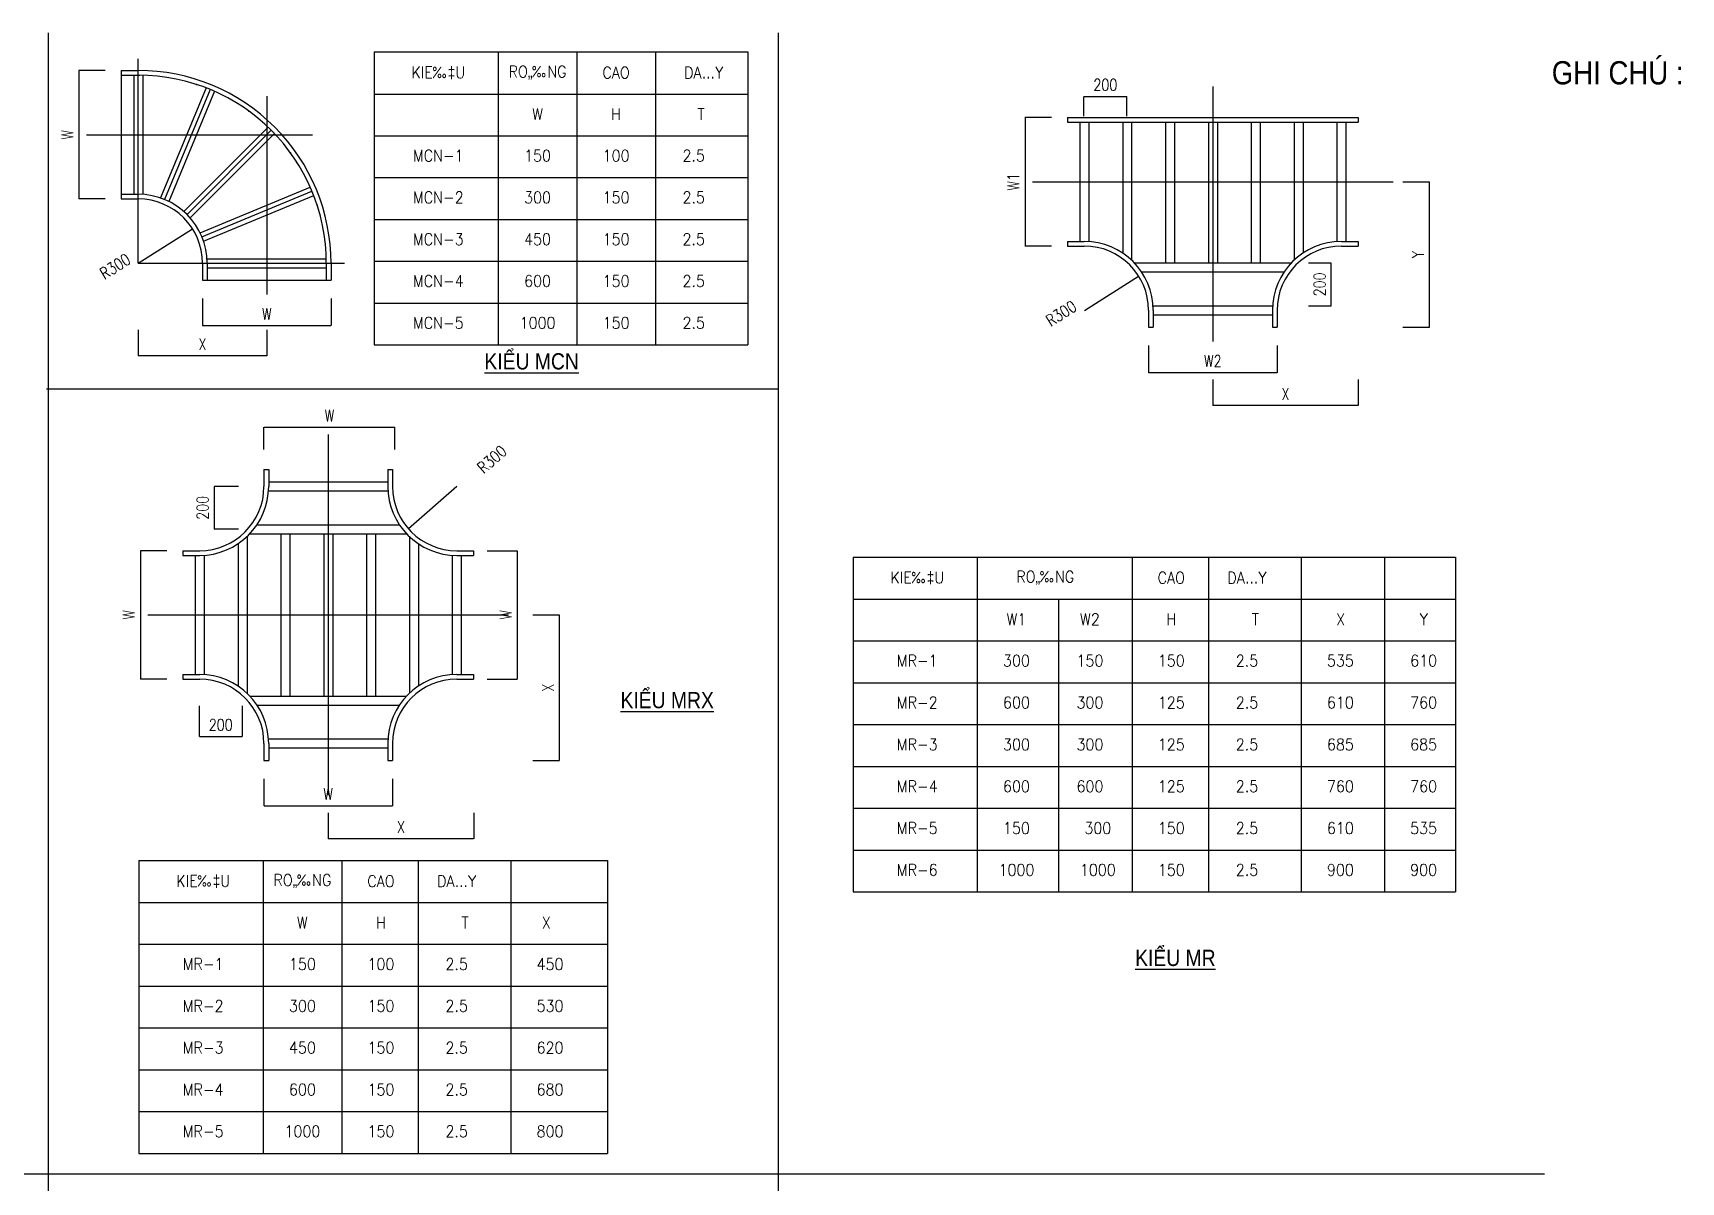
# Model space of a CAD drawing. Extents: x -5343388 to 7033982, y -486386 to 188356.
# Drawn here: x 501951 to 537421, y -80915 to -56179 of the extents above; entities that cross this region are included whole.
import ezdxf
from ezdxf.enums import TextEntityAlignment as Align

# ---------------------------------------------------------------- set-up
doc = ezdxf.new("R2010")
doc.units = 0
doc.header["$MEASUREMENT"] = 0
doc.layers.add('0-----TEXT DIEN', color=3, linetype='Continuous', lineweight=0)
for name, color, linetype in [('BTEXT', 5, 'Continuous'), ('Dim', 9, 'Continuous'), ('E-Text @ 1', 3, 'Continuous'), ('TRAYS', 6, 'Continuous')]:
    doc.layers.add(name, color=color, linetype=linetype)
doc.styles.add('ROMANS', font='romans.shx', dxfattribs={"width": 0.8, "height": 250, "bigfont": 'vns.shx'})
doc.styles.add('TEXT1', font='', dxfattribs={"width": 0.85, "height": 200})
doc.styles.get('TEXT1').set_extended_font_data('.VnArialH')
doc.dimstyles.new('KT-ARROW', dxfattribs={"dimtxt": 2.5, "dimasz": 2, "dimexe": 1, "dimexo": 0.0625, "dimgap": 0.09, "dimtad": 0, "dimdec": 4, "dimzin": 0, "dimdsep": 46, "dimtxsty": 'ROMANS', "dimcen": 0.09, "dimadec": 0, "dimazin": 0, "dimtfac": 1, "dimtdec": 4, "dimtmove": 2, "dimatfit": 3, "dimfxl": 1, "dimtvp": 1, "dimtolj": 1, "dimtzin": 0, "dimarcsym": 0})

# ---------------------------------------------------------------- blocks, each defined once
blk = doc.blocks.new('*D203')
at = {"layer": 'BTEXT', "color": 0, "lineweight": -2, "transparency": 16777216}
for p, q in [((511723, -67324), (512374, -67324)), ((512373, -67326), (512373, -70088)), ((511723, -70090), (512374, -70090))]:
    blk.add_line(p, q, dxfattribs=at)
at = {"layer": 'BTEXT', "color": 0, "transparency": 16777216}
for points in [[(512373, -67326), (512374, -67326), (512373, -67324)], [(512373, -70088), (512374, -70088), (512373, -70090)]]:
    blk.add_solid(points, dxfattribs=at)
at = {"layer": 'DEFPOINTS', "color": 0, "transparency": 16777216}
for p in [(511723, -67324), (511723, -70090), (512373, -70090)]:
    blk.add_point(p, dxfattribs=at)
at = {"layer": 'BTEXT', "color": 0, "transparency": 16777216, "insert": (512123, -68707), "char_height": 250, "attachment_point": 5, "rotation": 90, "style": 'ROMANS'}
blk.add_mtext('\\A1;W', dxfattribs=at)
blk = doc.blocks.new('*D204')
at = {"layer": 'BTEXT', "color": 0, "lineweight": -2, "transparency": 16777216}
for p, q in [((506923, -65146), (506923, -64664)), ((506925, -64665), (509736, -64665)), ((509738, -65146), (509738, -64664))]:
    blk.add_line(p, q, dxfattribs=at)
at = {"layer": 'BTEXT', "color": 0, "transparency": 16777216}
for points in [[(506925, -64665), (506925, -64665), (506923, -64665)], [(509736, -64665), (509736, -64665), (509738, -64665)]]:
    blk.add_solid(points, dxfattribs=at)
at = {"layer": 'DEFPOINTS', "color": 0, "transparency": 16777216}
for p in [(509738, -64665), (506923, -65146), (509738, -65146)]:
    blk.add_point(p, dxfattribs=at)
at = {"layer": 'BTEXT', "color": 0, "transparency": 16777216, "insert": (508330, -64415), "char_height": 250, "attachment_point": 5, "style": 'ROMANS'}
blk.add_mtext('\\A1;W', dxfattribs=at)
blk = doc.blocks.new('*D205')
at = {"layer": 'BTEXT', "color": 0, "lineweight": -2, "transparency": 16777216}
for p, q in [((506923, -72232), (506923, -72815)), ((509689, -72232), (509689, -72815)), ((506925, -72814), (509687, -72814))]:
    blk.add_line(p, q, dxfattribs=at)
at = {"layer": 'BTEXT', "color": 0, "transparency": 16777216}
for points in [[(506925, -72814), (506925, -72814), (506923, -72814)], [(509687, -72814), (509687, -72814), (509689, -72814)]]:
    blk.add_solid(points, dxfattribs=at)
at = {"layer": 'DEFPOINTS', "color": 0, "transparency": 16777216}
for p in [(506923, -72232), (509689, -72232), (509689, -72814)]:
    blk.add_point(p, dxfattribs=at)
at = {"layer": 'BTEXT', "color": 0, "transparency": 16777216, "insert": (508306, -72564), "char_height": 250, "attachment_point": 5, "style": 'ROMANS'}
blk.add_mtext('\\A1;W', dxfattribs=at)
blk = doc.blocks.new('*D206')
at = {"layer": 'BTEXT', "color": 0, "lineweight": -2, "transparency": 16777216}
for p, q in [((504830, -67324), (504262, -67324)), ((504263, -67326), (504263, -70088)), ((504830, -70090), (504262, -70090))]:
    blk.add_line(p, q, dxfattribs=at)
at = {"layer": 'BTEXT', "color": 0, "transparency": 16777216}
for points in [[(504263, -67326), (504263, -67326), (504263, -67324)], [(504263, -70088), (504263, -70088), (504263, -70090)]]:
    blk.add_solid(points, dxfattribs=at)
at = {"layer": 'DEFPOINTS', "color": 0, "transparency": 16777216}
for p in [(504830, -67324), (504263, -70090), (504830, -70090)]:
    blk.add_point(p, dxfattribs=at)
at = {"layer": 'BTEXT', "color": 0, "transparency": 16777216, "insert": (504013, -68707), "char_height": 250, "attachment_point": 5, "rotation": 90, "style": 'ROMANS'}
blk.add_mtext('\\A1;W', dxfattribs=at)
blk = doc.blocks.new('*D207')
at = {"layer": 'BTEXT', "color": 0, "lineweight": -2, "transparency": 16777216}
blk.add_line((511072, -65941), (510035, -66853), dxfattribs=at)
at = {"layer": 'BTEXT', "color": 0, "transparency": 16777216}
blk.add_solid([(510035, -66853), (510035, -66854), (510033, -66855)], dxfattribs=at)
at = {"layer": 'DEFPOINTS', "color": 0, "transparency": 16777216}
for p in [(511072, -65941), (510033, -66855)]:
    blk.add_point(p, dxfattribs=at)
at = {"layer": 'BTEXT', "color": 0, "transparency": 16777216, "insert": (511831, -65357), "char_height": 250, "attachment_point": 5, "rotation": 41.3354, "style": 'ROMANS'}
blk.add_mtext('\\A1;R300', dxfattribs=at)
blk = doc.blocks.new('*D208')
at = {"layer": 'BTEXT', "color": 0, "lineweight": -2, "transparency": 16777216}
for p, q in [((506375, -65939), (505850, -65939)), ((505851, -65941), (505851, -66859)), ((506375, -66861), (505850, -66861))]:
    blk.add_line(p, q, dxfattribs=at)
at = {"layer": 'BTEXT', "color": 0, "transparency": 16777216}
for points in [[(505851, -65941), (505851, -65941), (505851, -65939)], [(505851, -66859), (505851, -66859), (505851, -66861)]]:
    blk.add_solid(points, dxfattribs=at)
at = {"layer": 'DEFPOINTS', "color": 0, "transparency": 16777216}
for p in [(506375, -65939), (505851, -66861), (506375, -66861)]:
    blk.add_point(p, dxfattribs=at)
at = {"layer": 'BTEXT', "color": 0, "transparency": 16777216, "insert": (505601, -66400), "char_height": 250, "attachment_point": 5, "rotation": 90, "style": 'ROMANS'}
blk.add_mtext('\\A1;200', dxfattribs=at)
blk = doc.blocks.new('*D209')
at = {"layer": 'BTEXT', "color": 0, "lineweight": -2, "transparency": 16777216}
for p, q in [((505531, -70662), (505531, -71324)), ((506453, -70662), (506453, -71324)), ((505533, -71323), (506451, -71323))]:
    blk.add_line(p, q, dxfattribs=at)
at = {"layer": 'BTEXT', "color": 0, "transparency": 16777216}
for points in [[(505533, -71323), (505533, -71324), (505531, -71323)], [(506451, -71323), (506451, -71324), (506453, -71323)]]:
    blk.add_solid(points, dxfattribs=at)
at = {"layer": 'DEFPOINTS', "color": 0, "transparency": 16777216}
for p in [(505531, -70662), (506453, -70662), (506453, -71323)]:
    blk.add_point(p, dxfattribs=at)
at = {"layer": 'BTEXT', "color": 0, "transparency": 16777216, "insert": (505992, -71073), "char_height": 250, "attachment_point": 5, "style": 'ROMANS'}
blk.add_mtext('\\A1;200', dxfattribs=at)
blk = doc.blocks.new('*D210')
at = {"layer": 'BTEXT', "color": 0, "lineweight": -2, "transparency": 16777216}
for p, q in [((508306, -72966), (508306, -73525)), ((511436, -72966), (511436, -73525)), ((511434, -73524), (508308, -73524))]:
    blk.add_line(p, q, dxfattribs=at)
at = {"layer": 'BTEXT', "color": 0, "transparency": 16777216}
for points in [[(508308, -73524), (508308, -73525), (508306, -73524)], [(511434, -73524), (511434, -73525), (511436, -73524)]]:
    blk.add_solid(points, dxfattribs=at)
at = {"layer": 'DEFPOINTS', "color": 0, "transparency": 16777216}
for p in [(508306, -72965), (511436, -72965), (508306, -73524)]:
    blk.add_point(p, dxfattribs=at)
at = {"layer": 'BTEXT', "color": 0, "transparency": 16777216, "insert": (509871, -73274), "char_height": 250, "attachment_point": 5, "style": 'ROMANS'}
blk.add_mtext('\\A1;X', dxfattribs=at)
blk = doc.blocks.new('*D211')
at = {"layer": 'BTEXT', "color": 0, "lineweight": -2, "transparency": 16777216}
for p, q in [((512706, -68707), (513285, -68707)), ((513284, -71835), (513284, -68709)), ((512706, -71837), (513285, -71837))]:
    blk.add_line(p, q, dxfattribs=at)
at = {"layer": 'BTEXT', "color": 0, "transparency": 16777216}
for points in [[(513284, -68709), (513285, -68709), (513284, -68707)], [(513284, -71835), (513285, -71835), (513284, -71837)]]:
    blk.add_solid(points, dxfattribs=at)
at = {"layer": 'DEFPOINTS', "color": 0, "transparency": 16777216}
for p in [(512706, -68707), (513284, -68707), (512706, -71837)]:
    blk.add_point(p, dxfattribs=at)
at = {"layer": 'BTEXT', "color": 0, "transparency": 16777216, "insert": (513034, -70272), "char_height": 250, "attachment_point": 5, "rotation": 90, "style": 'ROMANS'}
blk.add_mtext('\\A1;X', dxfattribs=at)
blk = doc.blocks.new('*D212')
at = {"layer": 'BTEXT', "color": 0, "lineweight": -2, "transparency": 16777216}
for p, q in [((525962, -62909), (525962, -63492)), ((528727, -62909), (528727, -63492)), ((525964, -63491), (528725, -63491))]:
    blk.add_line(p, q, dxfattribs=at)
at = {"layer": 'BTEXT', "color": 0, "transparency": 16777216}
for points in [[(525964, -63490), (525964, -63491), (525962, -63491)], [(528725, -63490), (528725, -63491), (528727, -63491)]]:
    blk.add_solid(points, dxfattribs=at)
at = {"layer": 'DEFPOINTS', "color": 0, "transparency": 16777216}
for p in [(525962, -62909), (528727, -62909), (528727, -63491)]:
    blk.add_point(p, dxfattribs=at)
at = {"layer": 'BTEXT', "color": 0, "transparency": 16777216, "insert": (527344, -63241), "char_height": 250, "attachment_point": 5, "style": 'ROMANS'}
blk.add_mtext('\\A1;W2', dxfattribs=at)
blk = doc.blocks.new('*D213')
at = {"layer": 'BTEXT', "color": 0, "lineweight": -2, "transparency": 16777216}
for p, q in [((523869, -58001), (523301, -58001)), ((523302, -58003), (523302, -60765)), ((523869, -60767), (523301, -60767))]:
    blk.add_line(p, q, dxfattribs=at)
at = {"layer": 'BTEXT', "color": 0, "transparency": 16777216}
for points in [[(523301, -58003), (523302, -58003), (523302, -58001)], [(523301, -60765), (523302, -60765), (523302, -60767)]]:
    blk.add_solid(points, dxfattribs=at)
at = {"layer": 'DEFPOINTS', "color": 0, "transparency": 16777216}
for p in [(523869, -58001), (523302, -60767), (523869, -60767)]:
    blk.add_point(p, dxfattribs=at)
at = {"layer": 'BTEXT', "color": 0, "transparency": 16777216, "insert": (523052, -59384), "char_height": 250, "attachment_point": 5, "rotation": 90, "style": 'ROMANS'}
blk.add_mtext('\\A1;W1', dxfattribs=at)
blk = doc.blocks.new('*D214')
at = {"layer": 'BTEXT', "color": 0, "lineweight": -2, "transparency": 16777216}
for p, q in [((524570, -57968), (524570, -57544)), ((524572, -57545), (525490, -57545)), ((525492, -57968), (525492, -57544))]:
    blk.add_line(p, q, dxfattribs=at)
at = {"layer": 'BTEXT', "color": 0, "transparency": 16777216}
for points in [[(524572, -57544), (524572, -57545), (524570, -57545)], [(525490, -57544), (525490, -57545), (525492, -57545)]]:
    blk.add_solid(points, dxfattribs=at)
at = {"layer": 'DEFPOINTS', "color": 0, "transparency": 16777216}
for p in [(525492, -57545), (524570, -57968), (525492, -57968)]:
    blk.add_point(p, dxfattribs=at)
at = {"layer": 'BTEXT', "color": 0, "transparency": 16777216, "insert": (525031, -57295), "char_height": 250, "attachment_point": 5, "style": 'ROMANS'}
blk.add_mtext('\\A1;200', dxfattribs=at)
blk = doc.blocks.new('*D215')
at = {"layer": 'BTEXT', "color": 0, "lineweight": -2, "transparency": 16777216}
for p, q in [((527344, -63642), (527344, -64202)), ((530475, -63642), (530475, -64202)), ((530473, -64201), (527346, -64201))]:
    blk.add_line(p, q, dxfattribs=at)
at = {"layer": 'BTEXT', "color": 0, "transparency": 16777216}
for points in [[(527346, -64201), (527346, -64201), (527344, -64201)], [(530473, -64201), (530473, -64201), (530475, -64201)]]:
    blk.add_solid(points, dxfattribs=at)
at = {"layer": 'DEFPOINTS', "color": 0, "transparency": 16777216}
for p in [(527344, -63642), (530475, -63642), (527344, -64201)]:
    blk.add_point(p, dxfattribs=at)
at = {"layer": 'BTEXT', "color": 0, "transparency": 16777216, "insert": (528909, -63951), "char_height": 250, "attachment_point": 5, "style": 'ROMANS'}
blk.add_mtext('\\A1;X', dxfattribs=at)
blk = doc.blocks.new('*D216')
at = {"layer": 'BTEXT', "color": 0, "lineweight": -2, "transparency": 16777216}
for p, q in [((531430, -59384), (532009, -59384)), ((532008, -62512), (532008, -59386)), ((531430, -62514), (532009, -62514))]:
    blk.add_line(p, q, dxfattribs=at)
at = {"layer": 'BTEXT', "color": 0, "transparency": 16777216}
for points in [[(532007, -59386), (532008, -59386), (532008, -59384)], [(532007, -62512), (532008, -62512), (532008, -62514)]]:
    blk.add_solid(points, dxfattribs=at)
at = {"layer": 'DEFPOINTS', "color": 0, "transparency": 16777216}
for p in [(531430, -59384), (532008, -59384), (531430, -62514)]:
    blk.add_point(p, dxfattribs=at)
at = {"layer": 'BTEXT', "color": 0, "transparency": 16777216, "insert": (531758, -60949), "char_height": 250, "attachment_point": 5, "rotation": 90, "style": 'ROMANS'}
blk.add_mtext('\\A1;Y', dxfattribs=at)
blk = doc.blocks.new('*D217')
at = {"layer": 'BTEXT', "color": 0, "lineweight": -2, "transparency": 16777216}
blk.add_line((524579, -62150), (525746, -61411), dxfattribs=at)
at = {"layer": 'BTEXT', "color": 0, "transparency": 16777216}
blk.add_solid([(525745, -61411), (525746, -61412), (525747, -61410)], dxfattribs=at)
at = {"layer": 'DEFPOINTS', "color": 0, "transparency": 16777216}
for p in [(525747, -61410), (524579, -62150)]:
    blk.add_point(p, dxfattribs=at)
at = {"layer": 'BTEXT', "color": 0, "transparency": 16777216, "insert": (524081, -62216), "char_height": 250, "attachment_point": 5, "rotation": 32.3255, "style": 'ROMANS'}
blk.add_mtext('\\A1;R300', dxfattribs=at)
blk = doc.blocks.new('*D218')
at = {"layer": 'BTEXT', "color": 0, "lineweight": -2, "transparency": 16777216}
for p, q in [((529405, -61131), (529892, -61131)), ((529891, -62051), (529891, -61133)), ((529405, -62053), (529892, -62053))]:
    blk.add_line(p, q, dxfattribs=at)
at = {"layer": 'BTEXT', "color": 0, "transparency": 16777216}
for points in [[(529890, -61133), (529891, -61133), (529891, -61131)], [(529890, -62051), (529891, -62051), (529891, -62053)]]:
    blk.add_solid(points, dxfattribs=at)
at = {"layer": 'DEFPOINTS', "color": 0, "transparency": 16777216}
for p in [(529405, -61131), (529891, -61131), (529405, -62053)]:
    blk.add_point(p, dxfattribs=at)
at = {"layer": 'BTEXT', "color": 0, "transparency": 16777216, "insert": (529641, -61592), "char_height": 250, "attachment_point": 5, "rotation": 90, "style": 'ROMANS'}
blk.add_mtext('\\A1;200', dxfattribs=at)
blk = doc.blocks.new('*D219')
at = {"layer": 'BTEXT', "color": 0, "lineweight": -2, "transparency": 16777216}
for p, q in [((505600, -61895), (505600, -62478)), ((508366, -61895), (508366, -62478)), ((505602, -62477), (508364, -62477))]:
    blk.add_line(p, q, dxfattribs=at)
at = {"layer": 'BTEXT', "color": 0, "transparency": 16777216}
for points in [[(505602, -62477), (505602, -62478), (505600, -62477)], [(508364, -62477), (508364, -62478), (508366, -62477)]]:
    blk.add_solid(points, dxfattribs=at)
at = {"layer": 'DEFPOINTS', "color": 0, "transparency": 16777216}
for p in [(505600, -61895), (508366, -61895), (508366, -62477)]:
    blk.add_point(p, dxfattribs=at)
at = {"layer": 'BTEXT', "color": 0, "transparency": 16777216, "insert": (506983, -62227), "char_height": 250, "attachment_point": 5, "style": 'ROMANS'}
blk.add_mtext('\\A1;W', dxfattribs=at)
blk = doc.blocks.new('*D220')
at = {"layer": 'BTEXT', "color": 0, "lineweight": -2, "transparency": 16777216}
for p, q in [((503507, -56987), (502939, -56987)), ((502940, -56989), (502940, -59751)), ((503507, -59753), (502939, -59753))]:
    blk.add_line(p, q, dxfattribs=at)
at = {"layer": 'BTEXT', "color": 0, "transparency": 16777216}
for points in [[(502940, -56989), (502940, -56989), (502940, -56987)], [(502940, -59751), (502940, -59751), (502940, -59753)]]:
    blk.add_solid(points, dxfattribs=at)
at = {"layer": 'DEFPOINTS', "color": 0, "transparency": 16777216}
for p in [(503507, -56987), (502940, -59753), (503507, -59753)]:
    blk.add_point(p, dxfattribs=at)
at = {"layer": 'BTEXT', "color": 0, "transparency": 16777216, "insert": (502690, -58370), "char_height": 250, "attachment_point": 5, "rotation": 90, "style": 'ROMANS'}
blk.add_mtext('\\A1;W', dxfattribs=at)
blk = doc.blocks.new('*D221')
at = {"layer": 'BTEXT', "color": 0, "lineweight": -2, "transparency": 16777216}
for p, q in [((504216, -62570), (504216, -63129)), ((506983, -62570), (506983, -63129)), ((506981, -63128), (504218, -63128))]:
    blk.add_line(p, q, dxfattribs=at)
at = {"layer": 'BTEXT', "color": 0, "transparency": 16777216}
for points in [[(504218, -63128), (504218, -63129), (504216, -63128)], [(506981, -63128), (506981, -63129), (506983, -63128)]]:
    blk.add_solid(points, dxfattribs=at)
at = {"layer": 'DEFPOINTS', "color": 0, "transparency": 16777216}
for p in [(504216, -62570), (506983, -62570), (504216, -63128)]:
    blk.add_point(p, dxfattribs=at)
at = {"layer": 'BTEXT', "color": 0, "transparency": 16777216, "insert": (505600, -62878), "char_height": 250, "attachment_point": 5, "style": 'ROMANS'}
blk.add_mtext('\\A1;X', dxfattribs=at)
blk = doc.blocks.new('*D222')
at = {"layer": 'BTEXT', "color": 0, "lineweight": -2, "transparency": 16777216}
blk.add_line((504217, -61136), (505384, -60398), dxfattribs=at)
at = {"layer": 'BTEXT', "color": 0, "transparency": 16777216}
blk.add_solid([(505384, -60398), (505384, -60398), (505386, -60397)], dxfattribs=at)
at = {"layer": 'DEFPOINTS', "color": 0, "transparency": 16777216}
for p in [(505386, -60397), (504217, -61136)]:
    blk.add_point(p, dxfattribs=at)
at = {"layer": 'BTEXT', "color": 0, "transparency": 16777216, "insert": (503719, -61203), "char_height": 250, "attachment_point": 5, "rotation": 32.3255, "style": 'ROMANS'}
blk.add_mtext('\\A1;R300', dxfattribs=at)

msp = doc.modelspace()

# ---------------------------------------------------------------- linework, layer by layer
at = {"layer": 'BTEXT', "color": 7}
for p, q in [((502286.91513, -113179.02136), (502286.91513, -56179.02136)), ((517994.56968, -100294.63623), (517994.56968, -56179.02136)), ((502244.86566, -63843.34051), (517994.56968, -63843.34051)), ((462481.90304, -80736.24268), (534481.90304, -80736.24268))]:
    msp.add_line(p, q, dxfattribs=at)
at = {"layer": 'Dim'}
for p, q in [((509293.36356, -56587.60813), (517337.86356, -56587.60813)), ((509293.36356, -56587.60813), (509293.36356, -62893.60813)), ((511966.36356, -56587.60813), (511966.36356, -62893.60813)), ((513656.86356, -56587.60813), (513656.86356, -62893.60813)), ((515347.36356, -56587.60813), (515347.36356, -62893.60813)), ((517337.86356, -56587.60813), (517337.86356, -62893.60813)), ((509293.36356, -57493.60813), (517337.86356, -57493.60813)), ((509293.36356, -58393.60813), (517337.86356, -58393.60813)), ((509293.36356, -58393.60813), (517337.86356, -58393.60813)), ((509293.36356, -59293.60813), (517337.86356, -59293.60813)), ((509293.36356, -59293.60813), (517337.86356, -59293.60813)), ((509293.36356, -60193.60813), (517337.86356, -60193.60813)), ((509293.36356, -61093.60813), (517337.86356, -61093.60813)), ((509293.36356, -61093.60813), (517337.86356, -61093.60813)), ((509293.36356, -61993.60813), (517337.86356, -61993.60813)), ((509293.36356, -62893.60813), (517337.86356, -62893.60813)), ((519600.94793, -67460.53306), (532568.74689, -67460.53306)), ((519600.94793, -67460.53306), (519600.94793, -74669.53306)), ((522273.94793, -67460.53306), (522273.94793, -74669.53306)), ((525605.74689, -67460.53306), (525605.74689, -74669.53306)), ((527251.24689, -67460.53306), (527251.24689, -74669.53306)), ((529244.74689, -67460.53306), (529244.74689, -74669.53306)), ((531036.07664, -67460.53306), (531036.07664, -74669.53306)), ((532568.74689, -67460.53306), (532568.74689, -74669.53306)), ((519600.94793, -68366.53306), (532568.74689, -68366.53306)), ((524024.6674, -68366.53306), (524024.6674, -74669.53306)), ((519600.94793, -69266.53306), (532568.74689, -69266.53306)), ((519600.94793, -69266.53306), (532568.74689, -69266.53306)), ((519600.94793, -70166.53306), (532568.74689, -70166.53306)), ((519600.94793, -70166.53306), (532568.74689, -70166.53306)), ((519600.94793, -71066.53306), (532568.74689, -71066.53306)), ((519600.94793, -71969.53306), (532568.74689, -71969.53306)), ((519600.94793, -71969.53306), (532568.74689, -71969.53306)), ((519600.94793, -72869.53306), (532568.74689, -72869.53306)), ((519600.94793, -73769.53306), (532568.74689, -73769.53306)), ((504232.91832, -73991.48572), (514312.94831, -73991.48572)), ((504232.91832, -73991.48572), (504232.91832, -80297.48572)), ((506905.91832, -73991.48572), (506905.91832, -80297.48572)), ((508596.41832, -73991.48572), (508596.41832, -80297.48572)), ((510241.91832, -73991.48572), (510241.91832, -80297.48572)), ((512235.41832, -73991.48572), (512235.41832, -80297.48572)), ((514312.94831, -73991.48572), (514312.94831, -80297.48572)), ((519600.94793, -74669.53306), (532568.74689, -74669.53306)), ((504232.91832, -74897.48572), (514312.94831, -74897.48572)), ((504232.91832, -75797.48572), (514312.94831, -75797.48572)), ((504232.91832, -75797.48572), (514312.94831, -75797.48572)), ((504232.91832, -76697.48572), (514312.94831, -76697.48572)), ((504232.91832, -77597.48572), (514312.94831, -77597.48572)), ((504232.91832, -77597.48572), (514312.94831, -77597.48572)), ((504232.91832, -78497.48572), (514312.94831, -78497.48572)), ((504232.91832, -79397.48572), (514312.94831, -79397.48572)), ((504232.91832, -79397.48572), (514312.94831, -79397.48572)), ((504232.91832, -80297.48572), (514312.94831, -80297.48572))]:
    msp.add_line(p, q, dxfattribs=at)
at = {"layer": 'TRAYS', "color": 8}
for p, q in [((504216.93328, -61136.23601), (504216.93328, -56736.18966)), ((527344.47457, -57335.21362), (527344.47457, -62822.14433)), ((506982.80475, -57541.98099), (506982.80475, -61808.60534)), ((503100.64379, -58370.36454), (507968.87918, -58370.36454)), ((523462.31361, -59383.90353), (531226.63553, -59383.90353)), ((504216.93328, -61136.23601), (508658.45846, -61136.23601)), ((508305.86385, -64824.98798), (508305.86385, -72589.3099)), ((504423.70289, -68707.14894), (512188.02481, -68707.14894))]:
    msp.add_line(p, q, dxfattribs=at)
at = {"layer": 'TRAYS'}
for p, q in [((503852.7602, -56987.4288), (504217.37209, -56987.4288)), ((503852.7602, -56987.4288), (503852.7602, -59753.30027)), ((503852.7602, -57088.84409), (504249.18886, -57088.84409)), ((504120.12778, -57088.84409), (504120.12778, -59651.88499)), ((504313.73878, -57089.87339), (504313.73878, -59655.04505)), ((505676.41958, -57359.76978), (504694.31164, -59730.74397)), ((505765.87689, -57396.8249), (504784.97884, -59764.87822)), ((505855.3342, -57433.88002), (504873.22627, -59804.85422)), ((524214.43002, -58000.96779), (530474.51912, -58000.96779)), ((524214.43002, -58000.96779), (524214.43002, -58102.38308)), ((524214.43002, -58102.38308), (530474.51912, -58102.38308)), ((524481.79759, -58102.38308), (524481.79759, -60665.42398)), ((524675.4086, -58099.22301), (524675.4086, -60668.58404)), ((525403.75475, -58102.38308), (525403.75475, -60915.91005)), ((525597.36575, -58102.38308), (525597.36575, -61070.22852)), ((526325.71191, -58102.38308), (526325.71191, -61131.01234)), ((526519.32291, -58102.38308), (526519.32291, -61131.01234)), ((527247.66907, -58102.38308), (527247.66907, -61131.01234)), ((527441.28007, -58102.38308), (527441.28007, -61131.01234)), ((528169.62622, -58102.38308), (528169.62622, -61131.01234)), ((528363.23723, -58102.38308), (528363.23723, -61131.01234)), ((529091.58338, -58102.38308), (529091.58338, -61070.22852)), ((529285.19438, -58102.38308), (529285.19438, -60915.91005)), ((530013.54054, -58099.22301), (530013.54054, -60668.58404)), ((530207.15154, -58102.38308), (530207.15154, -60665.42398)), ((530474.51912, -58000.96779), (530474.51912, -58102.38308)), ((505195.82455, -60020.40904), (507010.49459, -58205.739)), ((505266.52795, -60086.64134), (507078.96244, -58274.20685)), ((505332.76025, -60157.34474), (507147.43029, -58342.6747)), ((505548.31939, -60479.95178), (507919.30005, -59497.85944)), ((505548.31939, -60479.95178), (507919.30005, -59497.85944)), ((505548.31939, -60479.95178), (507919.30005, -59497.85944)), ((505588.29481, -60568.19947), (507956.35458, -59587.31699)), ((505588.29481, -60568.19947), (507956.35458, -59587.31699)), ((503852.7602, -59651.88499), (504216.93328, -59651.88499)), ((503852.7602, -59651.88499), (504216.93328, -59651.88499)), ((503852.7602, -59753.30027), (504216.93328, -59753.30027)), ((503852.7602, -59753.30027), (504216.93328, -59753.30027)), ((505622.42846, -60658.86689), (507993.40911, -59676.77455)), ((524214.43002, -60665.42398), (524578.60309, -60665.42398)), ((524214.43002, -60665.42398), (524578.60309, -60665.42398)), ((524214.43002, -60665.42398), (524214.43002, -60766.83926)), ((524214.43002, -60766.83926), (524578.60309, -60766.83926)), ((524214.43002, -60766.83926), (524578.60309, -60766.83926)), ((530110.34604, -60665.42398), (530474.51912, -60665.42398)), ((530110.34604, -60766.83926), (530474.51912, -60766.83926)), ((530474.51912, -60665.42398), (530474.51912, -60766.83926)), ((505599.86902, -61136.23601), (505599.86902, -61500.40909)), ((505599.86902, -61136.23601), (505599.86902, -61500.40909)), ((505698.12424, -61039.43051), (508267.48527, -61039.43051)), ((505701.2843, -61136.23601), (505701.2843, -61500.40909)), ((505701.2843, -61233.04151), (508264.3252, -61233.04151)), ((508264.3252, -61136.23601), (508264.3252, -61500.40909)), ((508365.74049, -61136.23601), (508365.74049, -61500.40909)), ((525658.14958, -61131.01234), (529030.79956, -61131.01234)), ((525812.46804, -61324.62334), (528876.48109, -61324.62334)), ((505599.86902, -61500.40909), (508365.74049, -61500.40909)), ((526059.79405, -62052.9695), (528629.15508, -62052.9695)), ((525961.53883, -62149.775), (525961.53883, -62513.94808)), ((525961.53883, -62149.775), (525961.53883, -62513.94808)), ((526062.95412, -62149.775), (526062.95412, -62513.94808)), ((526062.95412, -62246.5805), (528625.99502, -62246.5805)), ((528625.99502, -62149.775), (528625.99502, -62513.94808)), ((528727.4103, -62149.775), (528727.4103, -62513.94808)), ((525961.53883, -62513.94808), (526062.95412, -62513.94808)), ((528625.99502, -62513.94808), (528727.4103, -62513.94808)), ((506922.92811, -65577.10439), (506922.92811, -65941.27747)), ((506922.92811, -65577.10439), (507024.3434, -65577.10439)), ((507024.3434, -65577.10439), (507024.3434, -65941.27747)), ((509587.3843, -65577.10439), (509587.3843, -65941.27747)), ((509587.3843, -65577.10439), (509688.79958, -65577.10439)), ((509688.79958, -65577.10439), (509688.79958, -65941.27747)), ((507024.3434, -65844.47197), (509587.3843, -65844.47197)), ((507021.18333, -66038.08297), (509590.54436, -66038.08297)), ((506558.75503, -67020.82395), (506558.75503, -70393.47393)), ((506619.53886, -66960.04013), (509992.18884, -66960.04013)), ((506773.85732, -66766.42912), (509837.87037, -66766.42912)), ((507287.10119, -66960.04013), (507287.10119, -70454.25775)), ((507480.71219, -66960.04013), (507480.71219, -70454.25775)), ((508209.05835, -66960.04013), (508209.05835, -70454.25775)), ((508402.66935, -66960.04013), (508402.66935, -70454.25775)), ((509131.0155, -66960.04013), (509131.0155, -70454.25775)), ((509324.62651, -66960.04013), (509324.62651, -70454.25775)), ((510052.97266, -67020.82395), (510052.97266, -70393.47393)), ((505175.8193, -67324.2132), (505539.99238, -67324.2132)), ((505175.8193, -67324.2132), (505175.8193, -67425.62849)), ((506365.14403, -67175.14242), (506365.14403, -70239.15547)), ((510246.58366, -67175.14242), (510246.58366, -70239.15547)), ((511071.73532, -67324.2132), (511435.9084, -67324.2132)), ((511435.9084, -67324.2132), (511435.9084, -67425.62849)), ((505175.8193, -67425.62849), (505539.99238, -67425.62849)), ((505443.18687, -67425.62849), (505443.18687, -69988.66939)), ((505636.79788, -67422.46843), (505636.79788, -69991.82945)), ((510974.92982, -67422.46843), (510974.92982, -69991.82945)), ((511071.73532, -67425.62849), (511435.9084, -67425.62849)), ((511168.54082, -67425.62849), (511168.54082, -69988.66939)), ((505175.8193, -69988.66939), (505539.99238, -69988.66939)), ((505175.8193, -69988.66939), (505539.99238, -69988.66939)), ((505175.8193, -69988.66939), (505175.8193, -70090.08468)), ((505175.8193, -70090.08468), (505539.99238, -70090.08468)), ((505175.8193, -70090.08468), (505539.99238, -70090.08468)), ((511071.73532, -69988.66939), (511435.9084, -69988.66939)), ((511071.73532, -70090.08468), (511435.9084, -70090.08468)), ((511435.9084, -69988.66939), (511435.9084, -70090.08468)), ((506619.53886, -70454.25775), (509992.18884, -70454.25775)), ((506773.85732, -70647.86876), (509837.87037, -70647.86876)), ((506922.92811, -71473.02041), (506922.92811, -71837.19349)), ((506922.92811, -71473.02041), (506922.92811, -71837.19349)), ((507021.18333, -71376.21491), (509590.54436, -71376.21491)), ((507024.3434, -71473.02041), (507024.3434, -71837.19349)), ((507024.3434, -71569.82591), (509587.3843, -71569.82591)), ((509587.3843, -71473.02041), (509587.3843, -71837.19349)), ((509688.79958, -71473.02041), (509688.79958, -71837.19349)), ((506922.92811, -71837.19349), (507024.3434, -71837.19349)), ((509587.3843, -71837.19349), (509688.79958, -71837.19349))]:
    msp.add_line(p, q, dxfattribs=at)
for centre, radius, start, end in [((504217.15268, -61136.14513), 4148.71633, 359.998744909, 90.003030055), ((504216.93328, -61136.23601), 4047.52045, 0, 90), ((504216.93328, -61136.23601), 1484.35102, 0, 90), ((504216.93328, -61136.23601), 1382.93574, 0, 90), ((524578.60309, -62149.775), 1484.35102, 0, 90), ((524578.60309, -62149.775), 1382.93574, 0, 90), ((530110.34604, -62149.775), 1484.35102, 90, 180), ((530110.34604, -62149.775), 1382.93574, 90, 180), ((505539.99238, -65941.27747), 1382.93574, 270, 0), ((505539.99238, -65941.27747), 1484.35102, 270, 0), ((511071.73532, -65941.27747), 1484.35102, 180, 270), ((511071.73532, -65941.27747), 1382.93574, 180, 270), ((505539.99238, -71473.02041), 1484.35102, 0, 90), ((505539.99238, -71473.02041), 1382.93574, 0, 90), ((511071.73532, -71473.02041), 1484.35102, 90, 180), ((511071.73532, -71473.02041), 1382.93574, 90, 180)]:
    msp.add_arc(centre, radius, start, end, dxfattribs=at)
at = {"layer": 'TRAYS', "color": 4}
msp.add_arc((509748.67622, -61136.23601), 1382.93574, 179.323493602, 180, dxfattribs=at)
at = {"layer": 'TRAYS'}
for p in [(505467.68588, -57286.81531), (506596.00611, -57861.72318), (507491.44611, -58757.16318), (508066.35398, -59885.48341)]:
    msp.add_point(p, dxfattribs=at)

# ---------------------------------------------------------------- texts
at = {"layer": '0-----TEXT DIEN', "style": 'ROMANS', "width": 0.9}
for s, p in [('KIE‰‡U', (510674.86356, -57034.60813)), ('RO„‰NG', (512810.86356, -57034.60813)), ('CAO', (514501.36356, -57034.60813)), ('DA…Y', (516387.38238, -57034.60813)), ('W', (512810.86356, -57927.10813)), ('H', (514501.36356, -57927.10813)), ('T', (516329.70468, -57927.10813)), ('MCN-1', (510674.86356, -58819.60813)), ('150', (512810.86356, -58819.60813)), ('100', (514501.36356, -58819.60813)), ('2.5', (516172.36356, -58819.60813)), ('MCN-2', (510674.86356, -59719.60813)), ('300', (512810.86356, -59719.60813)), ('150', (514501.36356, -59719.60813)), ('2.5', (516172.36356, -59719.60813)), ('MCN-3', (510674.86356, -60619.60813)), ('450', (512810.86356, -60619.60813)), ('150', (514501.36356, -60619.60813)), ('2.5', (516172.36356, -60619.60813)), ('MCN-4', (510674.86356, -61519.60813)), ('600', (512810.86356, -61519.60813)), ('150', (514501.36356, -61519.60813)), ('2.5', (516172.36356, -61519.60813)), ('MCN-5', (510674.86356, -62419.60813)), ('1000', (512810.86356, -62419.60813)), ('150', (514501.36356, -62419.60813)), ('2.5', (516172.36356, -62419.60813)), ('KIE‰‡U', (520982.44793, -67907.53306)), ('RO„‰NG', (523738.4941, -67907.53306)), ('CAO', (526450.24689, -67907.53306)), ('DA…Y', (528079.24689, -67907.53306)), ('W1', (523118.44793, -68800.03306)), ('W2', (524699.52741, -68800.03306)), ('H', (526450.24689, -68800.03306)), ('T', (528260.74689, -68800.03306)), ('X', (530094.74332, -68800.03306)), ('Y', (531886.07307, -68800.03306)), ('MR-1', (520982.44793, -69692.53306)), ('300', (523118.44793, -69692.53306)), ('150', (524699.52741, -69692.53306)), ('150', (526450.24689, -69692.53306)), ('2.5', (528079.24689, -69692.53306)), ('535', (530089.24689, -69692.53306)), ('610', (531880.57664, -69692.53306)), ('MR-2', (520982.44793, -70592.53306)), ('600', (523118.44793, -70592.53306)), ('300', (524699.52741, -70592.53306)), ('125', (526450.24689, -70592.53306)), ('2.5', (528079.24689, -70592.53306)), ('610', (530089.24689, -70592.53306)), ('760', (531880.57664, -70592.53306)), ('MR-3', (520982.44793, -71495.53306)), ('300', (523118.44793, -71495.53306)), ('300', (524699.52741, -71495.53306)), ('125', (526450.24689, -71495.53306)), ('2.5', (528079.24689, -71495.53306)), ('685', (530089.24689, -71495.53306)), ('685', (531880.57664, -71495.53306)), ('MR-4', (520982.44793, -72395.53306)), ('600', (523118.44793, -72395.53306)), ('600', (524699.52741, -72395.53306)), ('125', (526450.24689, -72395.53306)), ('2.5', (528079.24689, -72395.53306)), ('760', (530089.24689, -72395.53306)), ('760', (531880.57664, -72395.53306)), ('MR-5', (520982.44793, -73295.53306)), ('150', (523118.44793, -73295.53306)), ('300', (524869.1674, -73295.53306)), ('150', (526450.24689, -73295.53306)), ('2.5', (528079.24689, -73295.53306)), ('610', (530089.24689, -73295.53306)), ('535', (531880.57664, -73295.53306)), ('MR-6', (520982.44793, -74195.53306)), ('1000', (523118.44793, -74195.53306)), ('1000', (524869.1674, -74195.53306)), ('150', (526450.24689, -74195.53306)), ('2.5', (528079.24689, -74195.53306)), ('900', (530089.24689, -74195.53306)), ('900', (531880.57664, -74195.53306)), ('KIE‰‡U', (505614.41832, -74438.48572)), ('RO„‰NG', (507750.41832, -74438.48572)), ('CAO', (509440.91832, -74438.48572)), ('DA…Y', (511069.91832, -74438.48572)), ('W', (507750.41832, -75330.98572)), ('H', (509440.91832, -75330.98572)), ('T', (511251.41832, -75330.98572)), ('X', (513001.61456, -75330.98572)), ('MR-1', (505614.41832, -76223.48572)), ('150', (507750.41832, -76223.48572)), ('100', (509440.91832, -76223.48572)), ('2.5', (511069.91832, -76223.48572)), ('450', (513079.91832, -76223.48572)), ('MR-2', (505614.41832, -77123.48572)), ('300', (507750.41832, -77123.48572)), ('150', (509440.91832, -77123.48572)), ('2.5', (511069.91832, -77123.48572)), ('530', (513079.91832, -77123.48572)), ('MR-3', (505614.41832, -78023.48572)), ('450', (507750.41832, -78023.48572)), ('150', (509440.91832, -78023.48572)), ('2.5', (511069.91832, -78023.48572)), ('620', (513079.91832, -78023.48572)), ('MR-4', (505614.41832, -78923.48572)), ('600', (507750.41832, -78923.48572)), ('150', (509440.91832, -78923.48572)), ('2.5', (511069.91832, -78923.48572)), ('680', (513079.91832, -78923.48572)), ('MR-5', (505614.41832, -79823.48572)), ('1000', (507750.41832, -79823.48572)), ('150', (509440.91832, -79823.48572)), ('2.5', (511069.91832, -79823.48572)), ('800', (513079.91832, -79823.48572))]:
    msp.add_text(s, height=250, dxfattribs=at).set_placement(p, align=Align.MIDDLE)
at = {"layer": 'E-Text @ 1', "style": 'TEXT1', "width": 0.85}
msp.add_text('ghi chó :', height=500, dxfattribs=at).set_placement((536057.03309, -57286.36371), align=Align.CENTER)
for s, p in [('%%UkiÓu mcn', (512683.72542, -63197.39327)), ('%%UkiÓu mrx', (515601.30894, -70490.64047)), ('%%UkiÓu mr', (526538.26053, -76039.04633))]:
    msp.add_text(s, height=350, dxfattribs=at).set_placement(p, align=Align.MIDDLE)

# ---------------------------------------------------------------- dimensions: what is measured, and where the dimension line sits
at = {"layer": 'BTEXT', "color": 7}
for base, p1, p2, text, picture, middle in [((502940.02606, -59753.30027), (503506.91688, -56987.4288), (503506.91688, -59753.30027), 'W', '*D220', (502690.02606, -58370.36454)), ((523301.69588, -60766.83926), (523868.58669, -58000.96779), (523868.58669, -60766.83926), 'W1', '*D213', (523051.69588, -59383.90353)), ((532007.59928, -59383.90353), (531429.54068, -62513.94808), (531429.54068, -59383.90353), 'Y', '*D216', (531757.59928, -60948.9258)), ((529890.60982, -61131.01234), (529405.13852, -62052.9695), (529405.13852, -61131.01234), '200', '*D218', (529640.60982, -61591.99092)), ((505851.02529, -66861.20204), (506375.19827, -65939.24489), (506375.19827, -66861.20204), '200', '*D208', (505601.02529, -66400.22346)), ((504263.08516, -70090.08468), (504829.97597, -67324.2132), (504829.97597, -70090.08468), 'W', '*D206', (504013.08516, -68707.14894)), ((512373.43946, -70090.08468), (511723.35468, -67324.2132), (511723.35468, -70090.08468), 'W', '*D203', (512123.43946, -68707.14894)), ((513284.22923, -68707.14894), (512706.17062, -71837.19349), (512706.17062, -68707.14894), 'X', '*D211', (513034.22923, -70272.17122))]:
    dim = msp.add_linear_dim(base=base, p1=p1, p2=p2, angle=90, text=text, dimstyle='KT-ARROW', dxfattribs=at)
    dim.commit()
    dim.dimension.update_dxf_attribs({"geometry": picture, "text_midpoint": middle})
for base, p1, p2, text, picture, middle in [((525492.05751, -57544.78576), (524570.10035, -57968.09209), (525492.05751, -57968.09209), '200', '*D214', (525031.07893, -57294.78576)), ((508365.74049, -62477.22156), (505599.86902, -61895.34892), (508365.74049, -61895.34892), 'W', '*D219', (506982.80475, -62227.22156)), ((504216.38303, -63128.23435), (506982.80475, -62569.5085), (504216.38303, -62569.5085), 'X', '*D221', (505599.59389, -62878.23435)), ((528727.4103, -63490.76055), (525961.53883, -62908.88791), (528727.4103, -62908.88791), 'W2', '*D212', (527344.47457, -63240.76055)), ((527344.47457, -64200.94913), (530474.51912, -63642.22328), (527344.47457, -63642.22328), 'X', '*D215', (528909.49684, -63950.94913)), ((509737.61043, -64664.86819), (506922.92811, -65146.26197), (509737.61043, -65146.26197), 'W', '*D204', (508330.26927, -64414.86819)), ((506453.44679, -71323.43825), (505531.48964, -70662.27831), (506453.44679, -70662.27831), '200', '*D209', (505992.46821, -71073.43825)), ((509688.79958, -72814.00596), (506922.92811, -72232.13332), (509688.79958, -72232.13332), 'W', '*D205', (508305.86385, -72564.00596)), ((508305.86385, -73524.19454), (511435.9084, -72965.4687), (508305.86385, -72965.4687), 'X', '*D210', (509870.88612, -73274.19454))]:
    dim = msp.add_linear_dim(base=base, p1=p1, p2=p2, text=text, dimstyle='KT-ARROW', dxfattribs=at)
    dim.commit()
    dim.dimension.update_dxf_attribs({"geometry": picture, "text_midpoint": middle})
for center, mpoint, picture, middle in [((504216.93328, -61136.23601), (505385.54702, -60396.74079), '*D222', (503718.86464, -61202.87998)), ((524578.60309, -62149.775), (525747.21683, -61410.27978), '*D217', (524080.53445, -62216.41896)), ((511071.73532, -65941.27747), (510033.34994, -66854.65967), '*D207', (511831.37216, -65356.54219))]:
    dim = msp.add_radius_dim(center=center, mpoint=mpoint, text='R300', dimstyle='KT-ARROW', dxfattribs=at)
    dim.commit()
    dim.dimension.update_dxf_attribs({"geometry": picture, "text_midpoint": middle, "dimtype": 164})

doc.saveas('drawing.dxf')
